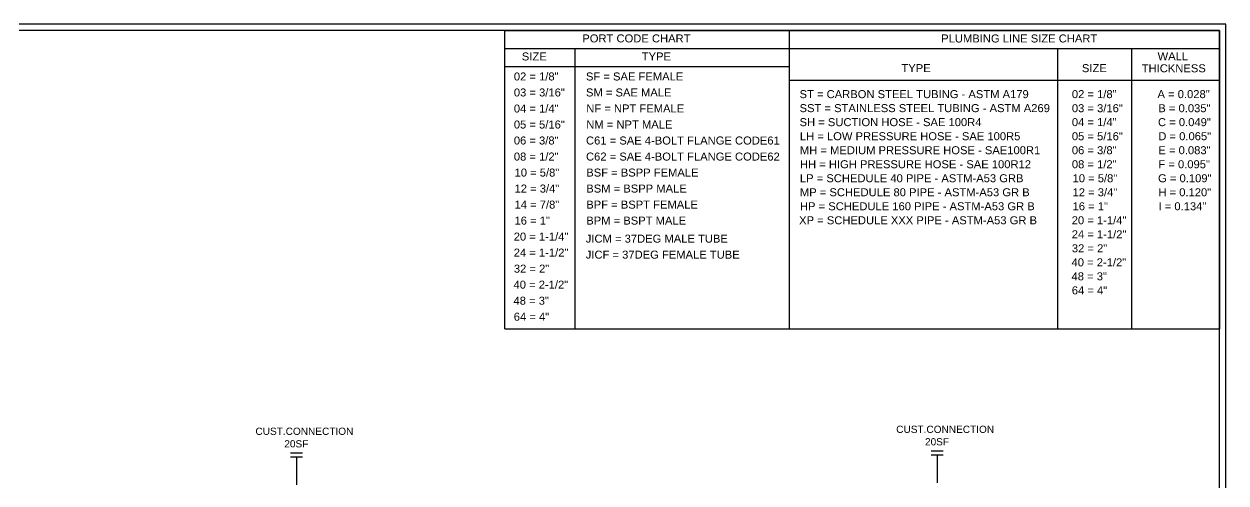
# Model space of a CAD drawing. Header units: millimetres. Extents: x 0 to 33, y 15 to 36.
# Drawn here: x 14.19 to 32.97, y 28.83 to 36.01 of the extents above; entities that cross this region are included whole.
import ezdxf

# ---------------------------------------------------------------- set-up
doc = ezdxf.new("R2010")
doc.units = ezdxf.units.MM
doc.styles.add('PDF Arial', font='arial.ttf')

# ---------------------------------------------------------------- blocks, each defined once
blk = doc.blocks.new('012309-1HS_1')
at = {"color": 4, "transparency": 33554687}
for points in [[(32.974, 36.007), (0.016, 36.007)], [(32.874, 35.907), (0.116, 35.907)], [(21.703, 35.907), (26.146, 35.907)], [(21.703, 31.245), (21.703, 35.907)], [(26.146, 35.907), (26.146, 31.245)], [(26.146, 35.907), (32.874, 35.907)], [(26.146, 35.907), (26.146, 31.245)], [(32.874, 15.08), (32.874, 35.908)], [(32.874, 35.907), (32.874, 31.245)], [(32.974, 14.98), (32.974, 36.007)], [(21.703, 35.626), (26.146, 35.626)], [(22.799, 35.626), (22.799, 31.245)], [(26.146, 35.626), (32.874, 35.626)], [(30.339, 35.626), (30.339, 31.245)], [(31.497, 35.626), (31.497, 31.245)], [(21.703, 35.344), (26.146, 35.344)], [(26.146, 35.127), (32.874, 35.127)], [(21.703, 31.245), (26.146, 31.245)], [(26.146, 31.245), (32.874, 31.245)]]:
    blk.add_lwpolyline(points, dxfattribs=at)
at = {"transparency": 33554687}
for points in [[(18.356, 29.304), (18.543, 29.304)], [(28.368, 29.335), (28.556, 29.335)], [(18.356, 29.241), (18.543, 29.241)], [(28.368, 29.273), (28.556, 29.273)]]:
    blk.add_lwpolyline(points, dxfattribs=at)
at = {"color": 140, "transparency": 33554687}
blk.add_lwpolyline([(18.449, 29.241), (18.449, 28.803)], dxfattribs=at)
at = {"color": 1, "transparency": 33554687}
blk.add_lwpolyline([(28.462, 29.273), (28.462, 28.835)], dxfattribs=at)
at = {"color": 7, "true_color": 0xfafafa, "attachment_point": 7, "style": 'PDF Arial'}
for s, insert, char_height in [('\\W1.000735;PORT CODE CHART', (22.916, 35.718), 0.1251), ('\\W1.000775;PLUMBING LINE SIZE CHART', (28.524, 35.717), 0.1251), ('\\W1.001257;SIZE', (21.971, 35.436), 0.1251), ('\\W1.000897;TYPE', (23.845, 35.438), 0.1251), ('\\W1.000908;WALL', (31.906, 35.441), 0.1251), ('\\W1.000897;TYPE', (27.903, 35.255), 0.1251), ('\\W1.001257;SIZE', (30.723, 35.253), 0.1251), ('\\W1.000797;THICKNESS', (31.658, 35.251), 0.1251), ('\\W1.000974;02 = 1/8"', (21.846, 35.123), 0.1251), ('\\W1.000941;SF = SAE FEMALE', (22.973, 35.123), 0.1251), ('\\W1.000970;03 = 3/16"', (21.846, 34.873), 0.1251), ('\\W1.000956;SM = SAE MALE', (22.973, 34.873), 0.1251), ('\\W1.000836;ST = CARBON STEEL TUBING - ASTM A179', (26.311, 34.847), 0.1251), ('\\W1.000974;02 = 1/8"', (30.566, 34.847), 0.1251), ('\\W1.001263;A = 0.028"', (31.904, 34.847), 0.1251), ('\\W1.000974;04 = 1/4"', (21.846, 34.622), 0.1251), ('\\W1.000754;NF = NPT FEMALE', (22.978, 34.625), 0.1251), ('\\W1.000853;SST = STAINLESS STEEL TUBING - ASTM A269', (26.311, 34.628), 0.1251), ('\\W1.000970;03 = 3/16"', (30.566, 34.627), 0.1251), ('\\W1.000910;B = 0.035"', (31.917, 34.627), 0.1251), ('\\W1.000970;05 = 5/16"', (21.846, 34.372), 0.1251), ('\\W1.000743;NM = NPT MALE', (22.978, 34.374), 0.1251), ('\\W1.000849;SH = SUCTION HOSE - SAE 100R4', (26.311, 34.409), 0.1251), ('\\W1.000974;04 = 1/4"', (30.566, 34.409), 0.1251), ('\\W1.000984;C = 0.049"', (31.912, 34.409), 0.1251), ('\\W1.000974;06 = 3/8"', (21.846, 34.122), 0.1251), ('\\W1.000839;C61 = SAE 4-BOLT FLANGE CODE61', (22.974, 34.122), 0.1251), ('\\W1.000813;LH = LOW PRESSURE HOSE - SAE 100R5', (26.316, 34.189), 0.1251), ('\\W1.000970;05 = 5/16"', (30.566, 34.189), 0.1251), ('\\W1.000959;D = 0.065"', (31.917, 34.189), 0.1251), ('\\W1.000974;08 = 1/2"', (21.846, 33.871), 0.1251), ('\\W1.000866;C62 = SAE 4-BOLT FLANGE CODE62', (22.974, 33.871), 0.1251), ('\\W1.000790;MH = MEDIUM PRESSURE HOSE - SAE100R1', (26.316, 33.97), 0.1251), ('\\W1.000974;06 = 3/8"', (30.566, 33.97), 0.1251), ('\\W1.000882;E = 0.083"', (31.918, 33.97), 0.1251), ('\\W1.000828;HH = HIGH PRESSURE HOSE - SAE 100R12', (26.317, 33.751), 0.1251), ('\\W1.000974;08 = 1/2"', (30.566, 33.751), 0.1251), ('\\W1.001002;F = 0.095"', (31.918, 33.751), 0.1251), ('\\W1.000966;10 = 5/8"', (21.857, 33.621), 0.1251), ('\\W1.000819;BSF = BSPP FEMALE', (22.978, 33.621), 0.1251), ('\\W1.000792;LP = SCHEDULE 40 PIPE - ASTM-A53 GRB', (26.316, 33.532), 0.1251), ('\\W1.000966;10 = 5/8"', (30.577, 33.532), 0.1251), ('\\W1.000890;G = 0.109"', (31.913, 33.532), 0.1251), ('\\W1.000966;12 = 3/4"', (21.857, 33.371), 0.1251), ('\\W1.000817;BSM = BSPP MALE', (22.978, 33.371), 0.1251), ('\\W1.000805;MP = SCHEDULE 80 PIPE - ASTM-A53 GR B', (26.316, 33.313), 0.1251), ('\\W1.000966;12 = 3/4"', (30.577, 33.313), 0.1251), ('\\W1.000945;H = 0.120"', (31.918, 33.313), 0.1251), ('\\W1.000966;14 = 7/8"', (21.857, 33.12), 0.1251), ('\\W1.000807;BPF = BSPT FEMALE', (22.978, 33.12), 0.1251), ('\\W1.000804;HP = SCHEDULE 160 PIPE - ASTM-A53 GR B', (26.317, 33.094), 0.1251), ('\\W1.000972;16 = 1"', (30.577, 33.094), 0.1251), ('\\W1.000931;I = 0.134"', (31.92, 33.094), 0.1251), ('\\W1.000972;16 = 1"', (21.857, 32.87), 0.1251), ('\\W1.000804;BPM = BSPT MALE', (22.978, 32.87), 0.1251), ('\\W1.000794;XP = SCHEDULE XXX PIPE - ASTM-A53 GR B', (26.304, 32.875), 0.1251), ('\\W1.000836;20 = 1-1/4"', (30.564, 32.875), 0.1251), ('\\W1.000836;20 = 1-1/4"', (21.844, 32.62), 0.1251), ('\\W1.000729;JICM = 37DEG MALE TUBE', (22.97, 32.588), 0.1251), ('\\W1.000836;24 = 1-1/2"', (30.564, 32.656), 0.1251), ('\\W1.000836;24 = 1-1/2"', (21.844, 32.37), 0.1251), ('\\W1.001056;32 = 2"', (30.566, 32.437), 0.1251), ('\\W1.000737;JICF = 37DEG FEMALE TUBE', (22.97, 32.338), 0.1251), ('\\W1.000963;40 = 2-1/2"', (30.561, 32.218), 0.1251), ('\\W1.001056;32 = 2"', (21.846, 32.119), 0.1251), ('\\W1.001030;48 = 3"', (30.561, 31.999), 0.1251), ('\\W1.000963;40 = 2-1/2"', (21.841, 31.869), 0.1251), ('\\W1.001030;48 = 3"', (21.841, 31.618), 0.1251), ('\\W1.000854;64 = 4"', (30.565, 31.78), 0.1251), ('\\W1.000854;64 = 4"', (21.845, 31.368), 0.1251), ('\\W1.000798;CUST.CONNECTION', (17.808, 29.583), 0.11259), ('\\W1.000798;CUST.CONNECTION', (27.821, 29.614), 0.11259), ('\\W1.000580;20SF', (18.259, 29.387), 0.11259), ('\\W1.000580;20SF', (28.271, 29.419), 0.11259)]:
    blk.add_mtext(s, dxfattribs=dict(at, insert=insert, char_height=char_height))

msp = doc.modelspace()

# ---------------------------------------------------------------- block references
msp.add_blockref('012309-1HS_1', (0, 0))

doc.saveas('drawing.dxf')
